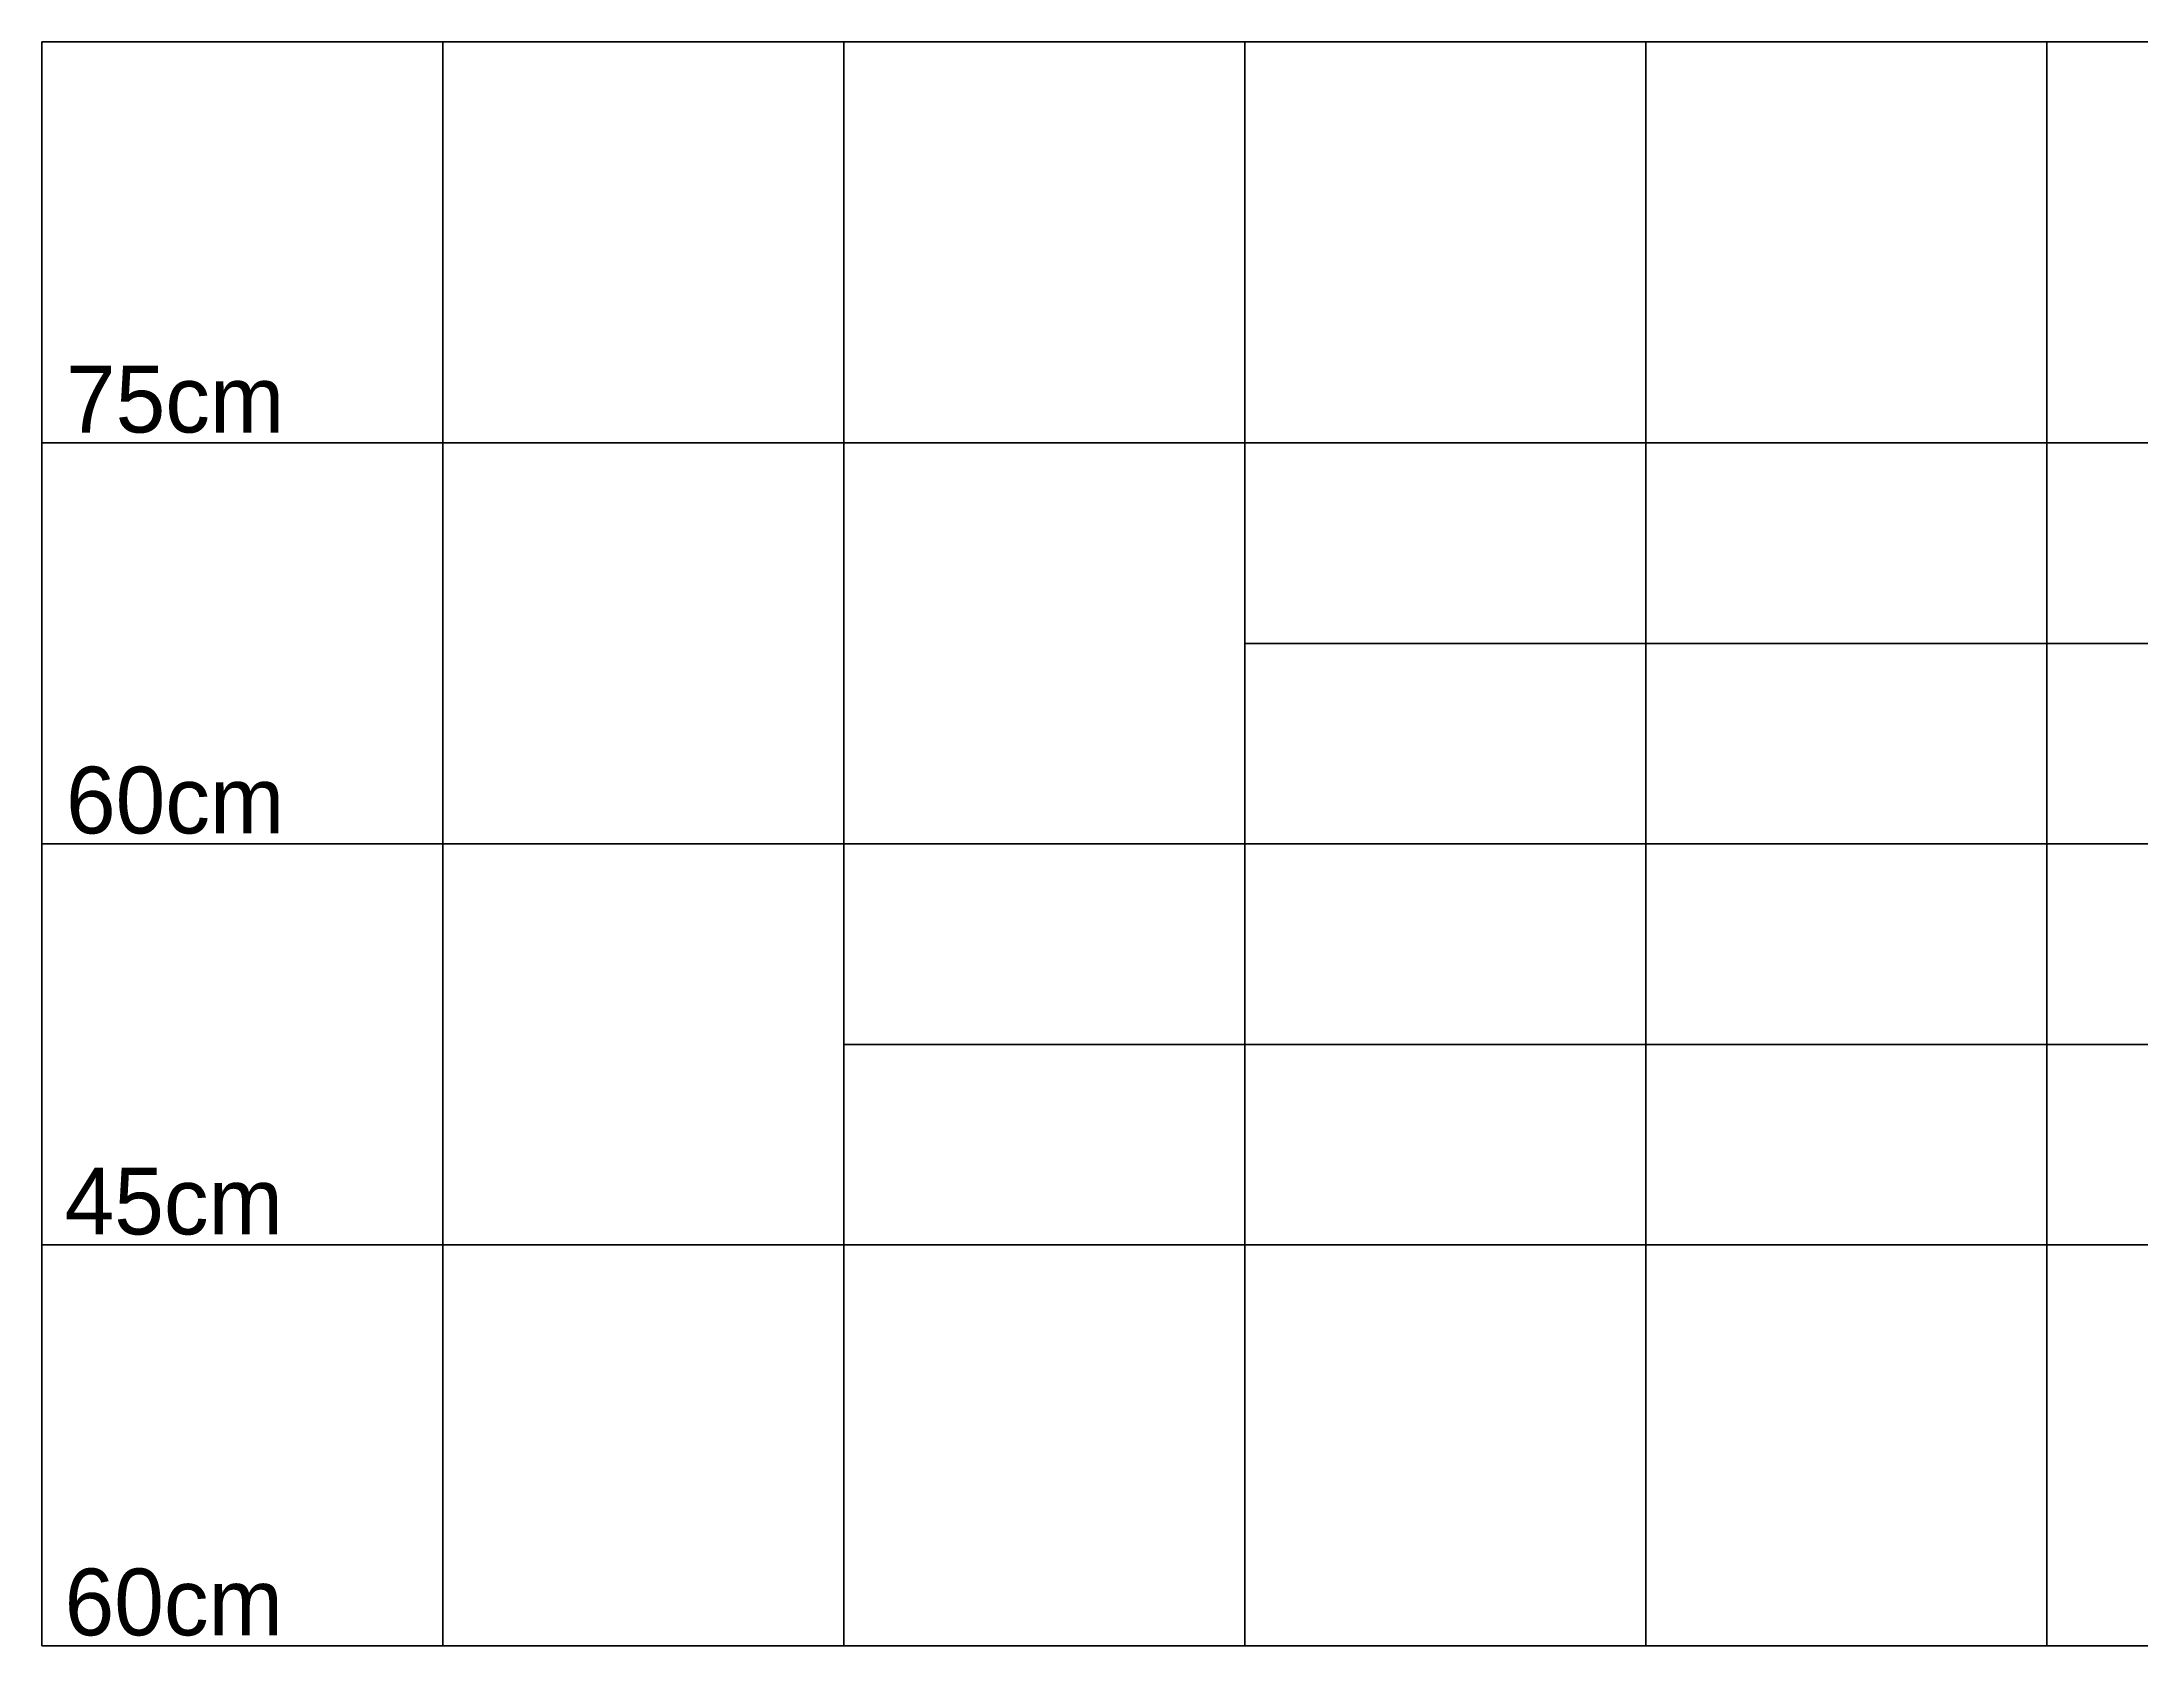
# Model space of a CAD drawing. Header units: centimetres. Extents: x -6 to 174, y -90 to 30.
# Drawn here: x -5.9 to 72.7, y -30 to 29.9 of the extents above; entities that cross this region are included whole.
import ezdxf

# ---------------------------------------------------------------- set-up
doc = ezdxf.new("R2010")
doc.units = ezdxf.units.CM
doc.header["$MEASUREMENT"] = 0
doc.layers.add('Capa 1', color=7, linetype='Continuous', lineweight=0)

msp = doc.modelspace()

# ---------------------------------------------------------------- linework, layer by layer
at = {"layer": 'Capa 1', "color": 18, "lineweight": 70, "true_color": 0x000000}
for p, q in [((39.141, 7.352), (129.137, 7.352)), ((24.138, -7.651), (144.14, -7.651))]:
    msp.add_line(p, q, dxfattribs=at)
at = {"layer": 'Capa 1', "color": 18, "lineweight": 211, "true_color": 0x000000}
msp.add_lwpolyline([(-5.86, -30.149), (-5.86, 29.85), (174.137, 29.85), (174.137, -30.149), (-5.86, -30.149)], dxfattribs=at)
at = {"layer": 'Capa 1', "color": 18, "lineweight": 70, "true_color": 0x000000}
for points in [[(-5.86, 29.85), (9.139, 29.85), (9.139, 14.851), (-5.86, 14.851), (-5.86, 29.85)], [(9.139, 29.85), (24.138, 29.85), (24.138, 14.851), (9.139, 14.851), (9.139, 29.85)], [(24.138, 29.85), (39.141, 29.85), (39.141, 14.851), (24.138, 14.851), (24.138, 29.85)], [(39.141, 29.85), (54.139, 29.85), (54.139, 14.851), (39.141, 14.851), (39.141, 29.85)], [(54.139, 29.85), (69.138, 29.85), (69.138, 14.851), (54.139, 14.851), (54.139, 29.85)], [(69.138, 29.85), (84.141, 29.85), (84.141, 14.851), (69.138, 14.851), (69.138, 29.85)], [(-5.86, 14.851), (9.139, 14.851), (9.139, -0.147), (-5.86, -0.147), (-5.86, 14.851)], [(9.139, 14.851), (24.138, 14.851), (24.138, -0.147), (9.139, -0.147), (9.139, 14.851)], [(24.138, 14.851), (39.141, 14.851), (39.141, -0.147), (24.138, -0.147), (24.138, 14.851)], [(39.141, 14.851), (54.139, 14.851), (54.139, -0.147), (39.141, -0.147), (39.141, 14.851)], [(54.139, 14.851), (69.138, 14.851), (69.138, -0.147), (54.139, -0.147), (54.139, 14.851)], [(69.138, 14.851), (84.141, 14.851), (84.141, -0.147), (69.138, -0.147), (69.138, 14.851)], [(-5.86, -0.147), (9.139, -0.147), (9.139, -15.15), (-5.86, -15.15), (-5.86, -0.147)], [(9.139, -0.147), (24.138, -0.147), (24.138, -15.15), (9.139, -15.15), (9.139, -0.147)], [(24.138, -0.147), (39.141, -0.147), (39.141, -15.15), (24.138, -15.15), (24.138, -0.147)], [(39.141, -0.147), (54.139, -0.147), (54.139, -15.15), (39.141, -15.15), (39.141, -0.147)], [(54.139, -0.147), (69.138, -0.147), (69.138, -15.15), (54.139, -15.15), (54.139, -0.147)], [(69.138, -0.147), (84.141, -0.147), (84.141, -15.15), (69.138, -15.15), (69.138, -0.147)], [(-5.86, -15.15), (9.139, -15.15), (9.139, -30.149), (-5.86, -30.149), (-5.86, -15.15)], [(9.139, -15.15), (24.138, -15.15), (24.138, -30.149), (9.139, -30.149), (9.139, -15.15)], [(24.138, -15.15), (39.141, -15.15), (39.141, -30.149), (24.138, -30.149), (24.138, -15.15)], [(39.141, -15.15), (54.139, -15.15), (54.139, -30.149), (39.141, -30.149), (39.141, -15.15)], [(54.139, -15.15), (69.138, -15.15), (69.138, -30.149), (54.139, -30.149), (54.139, -15.15)]]:
    msp.add_lwpolyline(points, dxfattribs=at)

# ---------------------------------------------------------------- texts
at = {"layer": 'Capa 1', "char_height": 0.2, "attachment_point": 7}
for s, insert in [('\\C250;\\c1776925;\\FMyriad Pro|b0|i0|c1;\\H2.497667;\\W1.000000;75cm', (-4.962, 15.204)), ('\\C250;\\c1776925;\\FMyriad Pro|b0|i0|c1;\\H2.497667;\\W1.000000;60cm', (-4.962, 0.205)), ('\\C250;\\c1776925;\\FMyriad Pro|b0|i0|c1;\\H2.497667;\\W1.000000;45cm', (-5.014, -14.797)), ('\\C250;\\c1776925;\\FMyriad Pro|b0|i0|c1;\\H2.497667;\\W1.000000;60cm', (-5.014, -29.796))]:
    msp.add_mtext(s, dxfattribs=dict(at, insert=insert))

doc.saveas('drawing.dxf')
